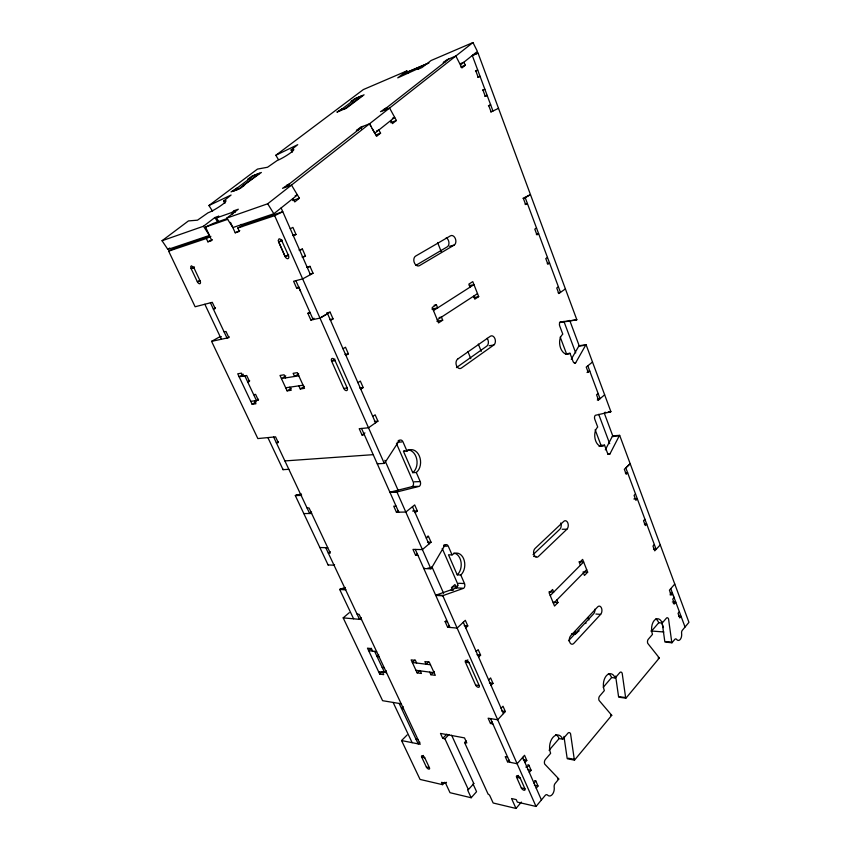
<?xml version="1.0" encoding="UTF-8"?>
<svg xmlns="http://www.w3.org/2000/svg" width="851" height="851" viewBox="0 0 851 851"><rect width="100%" height="100%" fill="white"/><g stroke="black" fill="none" stroke-linecap="round" stroke-linejoin="round"><path stroke-width="1.28" d="M607.571 454.147L609.89 454.009L619.273 435.829A2.872 1.745 85.8 0 1 619.666 435.34L688.948 622.336L682.279 630.357A2.776 1.564 -88.4 0 0 681.608 633.378A5.585 3.159 -88.3 0 1 680.247 639.431A5.585 3.159 -88.3 0 1 676.609 639.409A2.798 1.585 -88.1 0 0 674.779 639.399L671.939 642.803L664.929 642.037A2.851 1.638 -88 0 1 664.791 641.484L662.078 621.943M605.316 449.86L612.348 436.329A2.861 1.745 85.8 0 1 612.741 435.84L619.666 435.34M574.499 362.951L575.659 362.803L585.669 345.176A2.957 1.83 82.5 0 1 586.084 344.708L610.88 411.629A2.904 1.776 84.8 0 1 610.412 411.905L595.36 415.299A2.936 1.819 85 0 0 594.785 419.256L597.721 427.064A10.255 6.34 85.7 0 0 595.7 440.935A10.255 6.34 85.7 0 0 604.529 445.147L607.412 452.849A2.915 1.787 86.2 0 0 609.89 454.009M571.244 359.303L578.754 346.187A2.936 1.84 82.4 0 1 579.169 345.729L586.084 344.708M462.519 588.201L456.593 587.881L436.403 594.977A3.447 2.457 -86.3 0 0 435.744 595.402L442.86 595.838A3.468 2.457 -86.4 0 1 443.52 595.413L463.71 588.264A3.404 2.383 -87.4 0 0 464.508 583.563L460.795 575.021A11.925 8.414 -88.3 0 0 463.572 558.596A11.925 8.414 -88.3 0 0 452.062 554.905L448.286 546.204A3.425 2.447 -89 0 0 444.935 545.097L431.468 568.16A3.489 2.521 -87.8 0 1 430.914 568.819L423.819 568.553A3.468 2.51 -87.8 0 0 424.245 568.074M391.832 491.974L397.704 491.782L419.362 486.304A3.478 2.553 87.8 0 0 420.224 481.57L416.288 472.486A12.222 8.999 86.6 0 0 419.309 455.934A12.222 8.999 86.6 0 0 407.001 451.094L402.98 441.85A3.521 2.617 85.5 0 0 399.396 440.403L384.886 462.774A3.574 2.691 86.4 0 1 384.28 463.401L377.27 463.827A3.553 2.691 86.5 0 0 377.738 463.391M521.386 802.089L516.004 808.45L511.547 798.525L516.227 799.61L517.344 802.11L536.024 806.461L545.172 795.451A3.319 2.042 -81.3 0 1 547.576 795.111A6.606 4.064 -81.6 0 0 552.331 794.462A6.606 4.064 -81.6 0 0 554.182 787.132A3.276 2.01 -81.9 0 1 555.107 783.494L558.756 779.09A3.255 2 -82 0 0 558.373 778.474L544.704 764.081A3.287 2.053 -82.3 0 1 545.374 759.475L550.65 753.316A11.34 7.042 -83 0 1 552.916 737.413A11.34 7.042 -83 0 1 562.734 739.189L568.16 732.924A3.191 1.968 -83.6 0 1 570.564 733.775L574.276 759.337A3.181 1.936 -83.1 0 0 574.51 760.124L567.34 758.773A3.159 1.936 -83 0 1 567.106 757.986L563.958 736.392M574.51 760.124L611.741 715.297L599.051 700.394A3.064 1.851 -85.4 0 1 599.636 696.097L604.348 690.597A10.606 6.372 -85.9 0 1 606.327 675.758A10.606 6.372 -85.9 0 1 615.167 677.97L620.007 672.364A2.989 1.776 -86.4 0 1 622.187 673.29L625.623 697.565A3 1.766 -85.9 0 0 625.772 698.139L618.698 697.203A2.989 1.766 -85.8 0 1 618.56 696.629L615.635 676.109M625.836 698.32L659.248 658.089A2.872 1.649 -87.4 0 0 658.94 657.493L647.739 643.345A2.883 1.681 -87.8 0 1 648.249 639.324L652.483 634.378A9.978 5.776 -88.3 0 1 654.217 620.485A9.978 5.776 -88.3 0 1 662.206 623.028L666.567 617.986A2.819 1.617 -88.6 0 1 668.546 618.964L671.747 642.08A2.872 1.628 -88.1 0 0 671.886 642.633L671.939 642.803M536.226 788.164L538.023 786.026L535.8 780.941L534.588 780.686M533.971 783.101L535.8 780.941M679.385 611.773L678.045 613.348L679.758 617.943L681.077 616.369L678.768 616.22M529.29 772.442L531.13 770.304L528.875 765.166L527.663 764.932M673.301 603.667L674.46 603.731L675.811 602.168L672.333 601.976M549.076 750.274L559.139 738.572L562.734 739.189M603.221 687.31L611.614 677.545L615.167 677.97M651.409 631.261L658.717 622.772L662.206 623.028M528.875 765.166L527.046 767.283L525.833 767.038M674.077 597.562L672.737 599.104L674.46 603.731M518.216 775.41L516.589 777.282L521.312 787.92A2.489 1.245 44.1 0 0 523.961 790.228A2.489 1.245 44.1 0 0 524.907 788.707L520.184 778.048A2.5 1.255 44.3 0 0 517.525 775.74A2.5 1.255 44.3 0 0 516.589 777.282L520.184 778.048M524.971 762.549L526.801 760.443L524.535 755.284L517.121 763.73L507.526 761.805L505.228 756.635L507.611 757.103M669.992 594.785L671.152 594.838L672.492 593.307L670.184 593.19M674.769 584.073L669.407 590.179L671.152 594.838M507.526 761.805L509.079 760.06M444.85 782.229L442.584 784.675L441.478 782.335L445.616 783.282L450.019 792.696L471.177 797.749L476.571 791.685L473.294 784.526A1.553 0.745 45.4 0 1 473.816 783.58L451.626 735.232M471.177 797.749L467.859 790.568A1.553 0.745 45.5 0 1 468.38 789.622L473.816 783.58M600.646 614.369L573.819 643.377A4.67 2.936 -86.8 0 1 570.096 642.909L569.521 641.516A4.67 2.936 -86.8 0 1 570.702 635.75L597.679 606.88A4.521 2.776 -88.2 0 1 601.508 608.103A4.521 2.776 -88.2 0 1 600.646 614.369L595.934 614.039M445.616 783.282L446.52 782.303M501.101 708.266L503.005 706.224L505.345 711.553L497.686 719.786L488.123 718.201L490.484 723.499L492.857 723.903M660.259 544.906L654.738 550.842L652.962 546.055L654.345 544.576M490.484 723.499L492.08 721.786M568.5 640.792L593.594 613.879A4.489 2.787 -88.1 0 0 594.838 609.199M576.127 633.687L578.318 631.336M516.004 808.45L493.154 802.993L489.825 795.696A1.585 0.766 44.9 0 0 488.155 794.217L464.582 742.54L466.157 740.87M464.582 742.54L466.816 742.966L464.508 737.902L440.467 733.413L442.765 738.37L444.903 738.785L448.988 734.53M423.383 755.443L421.724 757.167L426.362 767.006A2.255 1.064 46.6 0 0 428.713 769.102A2.255 1.064 46.6 0 0 429.404 767.676L424.755 757.805A2.266 1.074 46.9 0 0 422.404 755.709A2.266 1.074 46.9 0 0 421.724 757.167L424.755 757.805M491.038 685.374L492.984 683.364L490.601 677.939L488.644 679.949M442.765 738.37L446.839 734.136M644.93 519.259L643.516 520.716L645.324 525.567L646.728 524.11L644.42 524.12M556.884 599.944L557.948 602.551L554.533 606.04L549.172 592.956L552.618 589.498L553.693 592.115L548.959 591.87M580.403 565.224L579.382 562.649L582.627 559.405L587.679 572.17L584.456 575.457L583.446 572.904M419.862 742.2L418.203 743.891L399.151 703.437M553.458 603.433L586.669 569.627M550.246 595.583L583.637 561.968L578.946 561.83M442.584 784.675L420.064 779.431L401.566 740.551L407.161 734.945M478.613 657.11L480.592 655.132L478.166 649.611L476.177 651.589M467.859 659.855L465.454 662.238L475.581 685.023A2.532 1.351 46.3 0 0 478.273 687.3A2.532 1.351 46.3 0 0 479.156 685.512L469.018 662.663A2.542 1.372 46.9 0 0 466.316 660.387A2.542 1.372 46.9 0 0 465.454 662.238L469.018 662.663M635.516 493.974L634.069 495.399L635.91 500.324L637.346 498.899L633.867 498.973M403.193 706.67L401.459 708.351L403.491 708.692M429.691 672.109L430.883 674.737L434.276 671.45M416.639 663.025L415.437 660.397L411.139 659.876L417.139 672.886L419.681 670.46M428.638 661.759L426.074 664.205L424.872 661.567L429.276 662.11L435.308 675.332L430.883 674.737M465.752 627.878L467.784 625.932L465.316 620.315L457.125 628.091L447.637 627.24L445.126 621.613L446.169 620.645M566.894 529.248L538.343 556.522A4.744 3.117 -89.7 0 1 534.385 555.724L533.79 554.256A4.744 3.117 -89.7 0 1 535.056 548.48L563.766 521.376A4.606 2.947 89.1 0 1 567.83 522.94A4.606 2.947 89.1 0 1 566.894 529.248L562.181 529.248M533.088 554.629L559.841 529.248A4.574 2.957 89.1 0 0 560.788 522.971M447.637 627.24L449.339 625.634M415.001 659.982L412.352 662.482L430.5 664.769M386.28 670.79L384.535 672.418L374.631 651.387M372.632 651.153L371.44 648.611L367.462 648.154L379.716 674.077L382.237 671.737M452.402 586.754L456.008 586.945L457.944 585.19M378.727 654.908L377.025 656.461L379.035 656.706M371.313 648.292L368.653 650.675L376.642 651.632M361.345 617.773L359.537 619.337L325.742 547.65M401.172 703.777L382.599 700.692L343.187 617.869L349.293 612.667M427.276 536.311L428.457 536.321L431.053 542.236L422.404 549.586L412.98 549.395L415.596 555.267L417.447 553.703M597.349 400.119L598.508 400.002L604.635 394.8M426.298 538.14L428.457 536.321M598.104 393.47L596.562 394.779L598.508 400.002M415.128 512.727L417.33 510.951L414.682 504.92L405.799 512.057L396.428 512.196L393.736 506.164L396.066 506.122M587.052 372.536L589.786 371.11L587.467 371.408M592.498 362.037L586.233 367.079L588.211 372.387M289.383 183.89L282.521 188.326L291.489 185.082L299.392 198.219L294.765 201.932L292.787 198.645M376.567 130.894L378.844 130.022L380.578 133.15L376.557 136.373L369.547 123.778L360.462 127.352L356.367 130.554L358.622 129.671M386.684 107.705L380.493 111.683L389.598 108.034L396.385 120.48L392.471 123.608L390.779 120.502M463.859 62.219L465.369 65.187L461.933 67.942L455.838 56.006L446.743 59.857L443.243 62.591L445.509 61.634M218.43 221.026L216.462 217.941L231.855 212.484L234.206 210.676L238.312 209.218L226.845 218.069L232.866 227.557L273.841 213.75L297.414 194.953L295.169 195.741M460.412 64.974L477.411 51.411L472.975 42.55L431.063 60.527L421.979 67.537L417.745 69.335L419.458 68.016L397.747 77.856L406.831 70.92L408.001 73.122M396.428 512.196L398.332 510.674M330.145 551.608L328.316 553.054L330.284 553.097L309.03 507.919L307.073 507.962M226.845 218.069L267.703 203.772L472.975 42.55M284.755 187.518L362.728 126.459M382.759 110.768L449.009 58.9M216.462 217.941L218.792 216.154L214.867 217.548L203.485 226.238L162.052 240.737L167.881 249.449L209.452 235.45L203.485 226.238M167.881 249.449L169.774 248.013M344.368 109.141L362.026 95.801L356.282 98.237L338.645 111.534M162.052 240.737L188.443 220.92L197.496 220.175L208.027 212.803A11.861 1.67 -31.5 0 0 222.377 204.527A11.861 1.67 -31.5 0 0 223.59 201.049L231.089 195.039L208.931 205.527L212.569 211.229M208.931 205.527L257.438 169.104L267.533 167.253L277.16 160.541A11.201 1.5 -30.9 0 0 290.851 152.606A11.201 1.5 -30.9 0 0 291.085 149.999L297.733 144.67L275.841 155.276L278.33 159.414M275.841 155.276L363.324 89.578L406.831 70.92M311.604 512.047L309.647 513.493L273.639 437.031M457.7 359.079L490.346 336.241A4.851 3.287 81.2 0 1 494.91 338.624A4.851 3.287 81.2 0 1 493.825 345.006L461.37 368.068A5 3.5 81.8 0 1 456.902 366.504L456.232 364.866A5 3.5 81.8 0 1 457.7 359.079M456.444 367.6L486.836 346.112A4.819 3.287 81.1 0 0 487.091 338.315M368.526 427.787L359.218 428.691L362.026 434.999L364.951 432.925M368.494 427.787L377.929 421.149L375.142 414.799L372.791 416.437M565.404 288.904L558.82 293.552L556.745 288L558.416 286.84M360.792 389.141L363.186 387.545L360.345 381.067L357.941 382.652M278.277 441.52L276.352 442.797L278.288 442.626L275.564 436.85L257.842 438.573L211.58 341.347L218.941 337.251L221.42 336.709M547.47 257.449L545.778 258.576L547.884 264.214L549.565 263.087L547.267 263.597M439.116 317.561L441.446 317.125L442.69 320.189L438.542 322.912L432.212 307.466L436.403 304.786L437.669 307.881L431.861 309.051M470.05 287.149L468.858 284.128L472.773 281.628L478.698 296.616L474.815 299.158L473.635 296.159M437.276 319.827L477.517 293.627M433.478 310.562L473.964 284.638L469.337 285.628M298.85 385.843L300.275 388.96L304.392 386.343M345.942 355.367L348.389 353.835L345.495 347.229L343.038 348.761M285.532 377.897L284.106 374.791L280 375.461L287.106 390.864L291.223 388.279M334.932 359.143L331.624 361.196L343.751 388.418A2.734 1.638 56.3 0 0 346.527 390.609A2.734 1.638 56.3 0 0 347.176 387.939M536.534 228.057L534.8 229.132L536.938 234.876L538.662 233.791L536.353 234.355M298.722 373.876L294.563 376.461L293.127 373.323L297.35 372.642L304.509 388.343L300.275 388.96M258.555 399.257L256.459 400.566L244.801 375.823M242.907 376.142L241.493 373.153L237.727 373.802L252.141 404.289L256.183 401.768M285.766 375.897L281.479 378.546L298.829 375.791M249.673 380.546L247.609 381.791L249.524 381.482L246.705 375.504L239.131 376.77L243.397 374.238M454.189 245.077L419.522 265.608A5.202 3.67 76.3 0 1 414.756 263.587L414.043 261.853A5.202 3.67 76.3 0 1 415.639 256.087L450.509 235.812A5.042 3.436 76.3 0 1 455.37 238.674A5.042 3.436 76.3 0 1 454.189 245.077L449.551 246.258M330.56 320.38L333.06 318.902L330.114 312.168L326.678 312.923M415.916 265.331L447.254 246.843A5.01 3.436 76.2 0 0 448.913 242.375A5.01 3.436 76.2 0 0 446.264 237.748M319.976 318.104L327.561 313.647L375.557 422.798M330.114 312.168L320.008 318.093L310.86 320.061L307.86 313.317L309.136 312.583M522.94 198.336L530.471 194.624L523.471 198.73L525.641 204.559L527.397 203.517L525.099 204.155M310.86 320.061L314.019 318.21M229.196 336.815L227.004 338.038L210.41 302.807M306.594 267.267L309.998 266.342L313.03 273.245L302.637 278.915L293.595 281.266L296.637 288.117L298.85 286.904M307.413 267.735L309.998 266.342M215.494 307.881L213.346 309.03L215.218 308.562L212.282 302.328L195.124 306.764L168.647 251.13L176.444 247.439L209.389 236.376M302.882 257.417L305.477 256.045L302.424 249.066L299.031 250.056M299.807 250.439L302.424 249.066M282.17 240.12L278.639 241.907L285.128 256.513L288.51 255.545L281.277 239.642L279.117 238.759L278.16 240.599L285.096 256.523L288.627 254.683M293.372 235.801L296.01 234.461L292.914 227.408L290.265 228.728M199.538 280.649L197.347 281.755L190.954 268.225L190.688 266.661L191.401 265.81L193.72 267.374L200.113 280.958A2.627 1.415 60.9 0 1 199.847 283.713A2.627 1.415 60.9 0 1 197.347 281.755L200.113 280.958M194.454 266.98L191.135 268.608L193.9 267.767M498.505 108.332L491.101 111.917L488.814 105.79L490.687 104.896L488.4 105.737M230.483 222.377L235.227 232.791L239.791 230.589M237.812 227.983L274.66 215.665L282.755 211.739L245.822 224.143L237.812 227.983L239.376 231.419L235.227 232.791M168.647 251.13L206.346 238.514L207.878 241.822L212.399 239.652M206.346 238.514L210.867 236.355M207.878 241.822L211.771 240.535L205.538 227.047L213.516 223.313L227.089 218.569M426.798 63.804L402.566 74.165L428.936 62.974M352.931 100.684L351.037 101.482L354.516 98.865L364.079 94.812L346.431 108.162L336.89 112.141L342.357 108.662M575.659 362.803A2.989 1.883 82.8 0 1 573.031 361.377L569.979 353.271A10.552 6.67 82.1 0 1 560.618 348.144A10.552 6.67 82.1 0 1 562.809 334.198L559.713 325.965A3.032 1.915 81.4 0 1 560.341 321.997L576.329 319.965A2.989 1.862 81.3 0 0 576.829 319.742L478.028 53.07L472.294 55.496L492.963 111.024L490.676 111.843M473.167 55.102L478.028 53.07M460.434 63.644L462.721 62.697M460.806 67.069L465.369 65.187M475.443 71.005L477.73 70.08L475.815 70.92L478.145 77.164L480.049 76.313L477.751 77.218M392.407 118.268L394.694 117.385L374.802 133.235L372.174 128.522M390.683 122.682L396.385 120.48M249.705 178.508L247.854 179.221L251.992 176.104L261.363 172.476L242.726 185.869L244.609 185.156L240.344 188.369L231.036 191.89L237.131 187.986M482.56 90.11L484.857 89.227L482.964 90.1L485.272 96.28L487.144 95.397L484.868 96.259M376.014 134.883L380.578 133.15M205.538 227.047L227.674 219.335M292.627 200.549L299.392 198.219M353.59 618.805L339.698 589.477A3.149 2.425 -84.6 0 1 340.347 589.094L345.41 587.477M292.627 235.504L296.01 234.461M278.639 241.907L282.011 240.886M302.084 257.002L305.477 256.045M309.626 274.139L313.03 273.245M418.181 486.346L412.31 486.581L390.673 492.016A3.521 2.638 88.6 0 0 389.971 492.389L397.002 492.155A3.542 2.638 88.5 0 1 397.704 491.782M296.637 288.117L298.892 287.553L313.157 319.561M334.56 564.585A3.181 2.479 -86.4 0 1 333.996 565.181L328.103 564.958L295.318 495.601A3.202 2.585 89.4 0 1 296.01 495.261L301.392 493.995M224.121 331.911L226.004 331.496L228.887 337.634L211.58 341.347M307.86 313.317L310.126 312.817M329.624 319.625L333.06 318.902M434.084 305.264L436.403 304.786M474.06 297.563L478.698 296.616M558.171 292.829L560.479 292.382L525.227 197.698M436.882 321.284L442.69 320.189M344.932 354.431L348.389 353.835M576.829 319.742L569.915 320.901A2.968 1.862 81.3 0 1 569.415 321.135L559.469 322.391M335.092 360.622L331.656 361.196A2.766 1.659 57.3 0 1 332.241 358.441A2.766 1.659 57.3 0 1 335.06 360.622L347.208 387.928L343.751 388.418M489.155 345.751L493.825 345.006M285.734 387.79L303.126 385.205M578.754 346.187L584.52 345.346M253.672 394.662L255.587 394.375L258.374 400.3L250.758 401.353M287.106 390.864L291.223 390.269L289.808 387.184M565.511 354.367A10.52 6.68 82.1 0 0 566.5 353.771L569.979 353.271M359.707 388.024L363.186 387.545M252.141 404.289L255.938 403.768L254.545 400.832M374.44 421.511L377.929 421.149M597.413 398.97L600.051 398.694L587.807 365.813M608.561 411.841L610.88 411.629M604.635 412.427L605.784 412.32M608.093 412.118L610.412 411.905M362.026 434.999L364.334 434.787M398.215 440.51L399.396 440.414M397.13 442.329L401.81 441.946M416.288 472.486L412.756 472.667L403.48 451.349L407.001 451.094M612.348 436.329L618.113 435.914M284.894 460.923L373.195 454.657M599.115 446.467A10.223 6.351 85.7 0 0 601.04 445.381L604.529 445.147M267.884 437.595L283.053 469.667L288.84 469.305M414.352 481.815L420.224 481.57M625.347 472.975L627.666 472.879L626.198 474.284L624.336 469.273L630.176 463.721L625.804 467.88L656.132 549.352L653.494 549.31M296.01 495.261L300.85 495.091M295.318 495.601L301.126 495.41A3.223 2.596 89.3 0 1 301.648 495.122M412.618 511.025L417.33 510.951M303.818 513.578L311.636 513.461M427.51 542.183L431.053 542.236M443.743 545.076L444.935 545.097M443.552 546.129L447.094 546.182M319.87 547.533L327.741 547.693M533.609 556.416L535.97 556.469M452.062 554.895L448.498 554.809L457.232 574.861L460.795 575.021M415.596 555.267L417.937 555.331M582.978 572L587.679 572.17M427.915 568.032L430.276 568.117M458.572 583.265L464.508 583.563M451.104 590.041L453.392 590.168M340.347 589.094L345.272 589.403M437.584 595.051L443.52 595.413M553.214 602.263L557.948 602.551M339.698 589.477L345.612 589.849A3.159 2.425 -84.7 0 1 345.931 589.626M650.919 630.963L663.876 631.985M357.09 614.145L359.09 614.316L420.234 744.295L401.566 740.551M445.126 621.613L447.488 621.815M572.202 633.538L575.202 633.793A2.596 1.628 -87.1 0 0 575.393 634.474M665.95 641.58L671.747 642.08M571.393 634.123L574.393 634.389M464.21 625.623L467.784 625.932M343.187 617.869L361.526 619.517M658.078 657.972L659.248 658.089M477.017 654.738L480.592 655.132M619.73 696.788L625.623 697.565M415.958 670.29L434.116 672.705M382.173 667.397L384.184 667.663M417.139 672.886L421.436 673.471L420.245 670.865M489.399 682.885L492.984 683.364M378.546 671.588L386.545 672.694M475.581 685.023L479.156 685.512M379.716 674.077L383.705 674.641L382.535 672.141M610.55 715.127L611.741 715.297M501.75 710.979L505.345 711.553M568.298 758.209L574.276 759.337M523.195 759.741L526.801 760.443M415.948 739.093L417.979 739.487M527.514 769.57L531.13 770.304M557.554 778.846L558.756 779.09M534.417 785.25L538.023 786.026M426.362 767.006L429.404 767.676M521.312 787.92L524.907 788.707M214.867 217.548L217.803 222.132M231.855 212.484L232.844 214.058M223.579 201.049L224.962 203.24M234.206 210.676L235.195 212.25M267.703 203.772L273.841 213.75M287.159 184.699L288.138 186.326M291.095 149.999L292.35 152.116M360.462 127.352L361.335 128.916M369.547 123.789L370.866 126.15M384.418 108.609L385.269 110.151M204.846 304.254L221.388 339.241M393.13 702.447L412.15 742.678M444.903 738.785L468.38 789.622M241.12 224.334L242.163 226.632M295.871 280.67L300.573 291.265M361.558 428.457L398.757 512.164M415.32 549.438L449.988 627.453M490.495 718.595L509.919 762.283M384.865 460.306L398.023 490.091M431.882 566.723L443.616 593.296M274.66 215.665L384.28 463.401M397.002 492.155L430.914 568.819M442.86 595.838L536.024 806.461M281.128 207.942L310.424 274.66M412.48 506.696L428.904 544.055M463.284 622.251L503.441 713.595M522.695 757.379L541.417 799.972M456.008 586.945L454.955 584.531L451.466 587.701L452.519 590.115M396.449 443.52L413.182 481.868A3.457 2.553 87.8 0 1 412.31 486.581M442.212 548.427L457.391 583.212A3.383 2.383 -87.3 0 1 456.593 587.881M467.869 351.474L470.794 358.696M437.584 242.492L441.361 251.939M478.326 344.07L481.262 351.389M587.924 617.475L588.924 619.943M661.78 623.134L663.482 627.612M560.203 337.06L566.5 353.771M595.147 429.755L601.04 445.381M563.905 321.359L575.712 352.92M598.71 414.352L609.688 443.669M673.279 595.434L673.673 596.498M670.758 588.647L685.044 627.027M569.723 320.401L579.457 346.495M604.274 413.107L613.071 436.723M574.861 631.421L575.202 633.793M283.511 469.252A3.223 2.638 86.8 0 1 283.053 469.667M328.401 564.692A3.159 2.479 -86.2 0 1 328.103 564.958M585.701 623.538A2.574 1.596 -87.5 0 1 586.062 623.006M578.765 630.995A2.596 1.628 -87.1 0 1 579.265 630.868M288.468 255.545A2.883 1.734 61.5 0 1 287.946 258.651A2.883 1.734 61.5 0 1 285.096 256.523M555.586 734.647A11.308 7.042 -83 0 1 559.139 738.572M655.791 618.943A9.946 5.776 -88.2 0 1 658.717 622.772M608.401 673.662A10.574 6.372 -85.9 0 1 611.614 677.545M403.48 451.349A12.18 8.999 86.6 0 1 404.821 450.541M407.725 449.881A12.18 8.999 86.6 0 1 416.692 458.976A12.18 8.999 86.6 0 1 412.756 472.667M453.849 553.054A11.893 8.414 -88.2 0 1 461.04 562.096A11.893 8.414 -88.2 0 1 457.232 574.861M259.321 173.413L238.312 189.284L232.717 191.401L253.694 175.583L259.321 173.413"/></g></svg>
